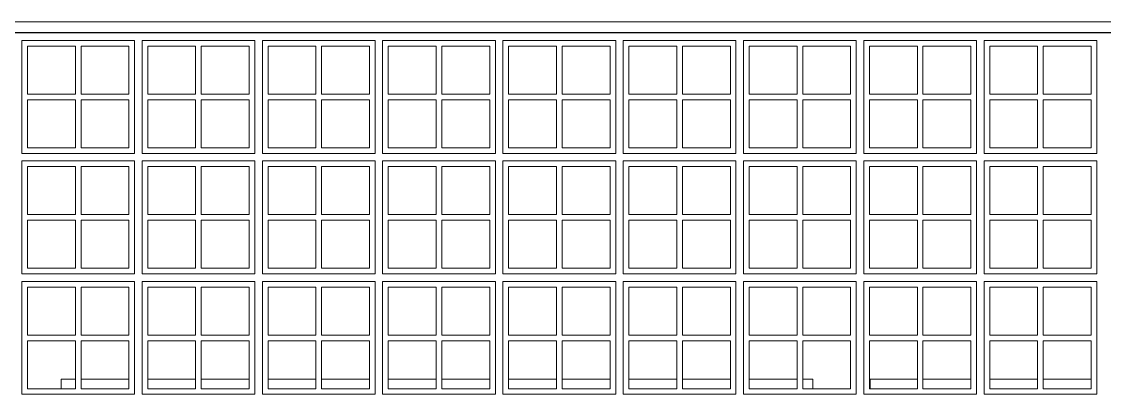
# Model space of a CAD drawing. Header units: metres. Extents: x -67.2 to -32.8, y -0.2 to 5.
# Drawn here: x -61.374 to -58.494, y 2.26 to 3.25 of the extents above; entities that cross this region are included whole.
import ezdxf

# ---------------------------------------------------------------- set-up
doc = ezdxf.new("R2010")
doc.units = ezdxf.units.M
doc.header["$MEASUREMENT"] = 0
for name, color, linetype, lineweight in [('Janelas Archicad_Caneta_No__241', 7, 'Continuous', 13), ('Janelas Archicad_Caneta_No__3', 7, 'Continuous', 25), ('Janelas Archicad_Caneta_No__43', 44, 'Continuous', 0), ('PAREDE CONSTRUIR_Caneta_No__241', 7, 'Continuous', 13)]:
    doc.layers.add(name, color=color, linetype=linetype, lineweight=lineweight)

msp = doc.modelspace()

# ---------------------------------------------------------------- linework, layer by layer
at = {"layer": 'Janelas Archicad_Caneta_No__241', "color": 7, "linetype": 'Continuous', "lineweight": 13}
for p, q in [((-61.2693, 2.275), (-61.2693, 2.3)), ((-61.2693, 2.3), (-61.2315, 2.3)), ((-61.2165, 2.3), (-61.089, 2.3)), ((-61.039, 2.3), (-60.9115, 2.3)), ((-60.8965, 2.3), (-60.769, 2.3)), ((-60.719, 2.3), (-60.5915, 2.3)), ((-60.5765, 2.3), (-60.449, 2.3)), ((-60.399, 2.3), (-60.2715, 2.3)), ((-60.2565, 2.3), (-60.129, 2.3)), ((-60.079, 2.3), (-59.9515, 2.3)), ((-59.9365, 2.3), (-59.809, 2.3)), ((-59.759, 2.3), (-59.6315, 2.3)), ((-59.6165, 2.3), (-59.489, 2.3)), ((-59.439, 2.3), (-59.3115, 2.3)), ((-59.2965, 2.3), (-59.2693, 2.3)), ((-59.2693, 2.3), (-59.2693, 2.275)), ((-59.1169, 2.275), (-59.1169, 2.3)), ((-59.1169, 2.3), (-58.9915, 2.3)), ((-58.9765, 2.3), (-58.849, 2.3)), ((-58.799, 2.3), (-58.6715, 2.3)), ((-58.6565, 2.3), (-58.529, 2.3))]:
    msp.add_line(p, q, dxfattribs=at)
at = {"layer": 'Janelas Archicad_Caneta_No__3', "color": 7, "linetype": 'Continuous', "lineweight": 25}
msp.add_line((-56.574, 3.22), (-66.514, 3.22), dxfattribs=at)
at = {"layer": 'Janelas Archicad_Caneta_No__43', "color": 44, "linetype": 'Continuous', "lineweight": 0}
for p, q in [((-61.074, 3.2), (-61.374, 3.2)), ((-61.374, 3.2), (-61.374, 2.9)), ((-61.074, 2.9), (-61.074, 3.2)), ((-60.754, 3.2), (-61.054, 3.2)), ((-61.054, 3.2), (-61.054, 2.9)), ((-60.754, 2.9), (-60.754, 3.2)), ((-60.434, 3.2), (-60.734, 3.2)), ((-60.734, 3.2), (-60.734, 2.9)), ((-60.434, 2.9), (-60.434, 3.2)), ((-60.114, 3.2), (-60.414, 3.2)), ((-60.414, 3.2), (-60.414, 2.9)), ((-60.114, 2.9), (-60.114, 3.2)), ((-59.794, 3.2), (-60.094, 3.2)), ((-60.094, 3.2), (-60.094, 2.9)), ((-59.794, 2.9), (-59.794, 3.2)), ((-59.474, 3.2), (-59.774, 3.2)), ((-59.774, 3.2), (-59.774, 2.9)), ((-59.474, 2.9), (-59.474, 3.2)), ((-59.154, 3.2), (-59.454, 3.2)), ((-59.454, 3.2), (-59.454, 2.9)), ((-59.154, 2.9), (-59.154, 3.2)), ((-58.834, 3.2), (-59.134, 3.2)), ((-59.134, 3.2), (-59.134, 2.9)), ((-58.834, 2.9), (-58.834, 3.2)), ((-58.514, 3.2), (-58.814, 3.2)), ((-58.814, 3.2), (-58.814, 2.9)), ((-58.514, 2.9), (-58.514, 3.2)), ((-61.359, 3.0575), (-61.359, 3.185)), ((-61.359, 3.185), (-61.2315, 3.185)), ((-61.2315, 3.185), (-61.2315, 3.0575)), ((-61.2165, 3.0575), (-61.2165, 3.185)), ((-61.2165, 3.185), (-61.089, 3.185)), ((-61.089, 3.185), (-61.089, 3.0575)), ((-61.039, 3.0575), (-61.039, 3.185)), ((-61.039, 3.185), (-60.9115, 3.185)), ((-60.9115, 3.185), (-60.9115, 3.0575)), ((-60.8965, 3.0575), (-60.8965, 3.185)), ((-60.8965, 3.185), (-60.769, 3.185)), ((-60.769, 3.185), (-60.769, 3.0575)), ((-60.719, 3.0575), (-60.719, 3.185)), ((-60.719, 3.185), (-60.5915, 3.185)), ((-60.5915, 3.185), (-60.5915, 3.0575)), ((-60.5765, 3.0575), (-60.5765, 3.185)), ((-60.5765, 3.185), (-60.449, 3.185)), ((-60.449, 3.185), (-60.449, 3.0575)), ((-60.399, 3.0575), (-60.399, 3.185)), ((-60.399, 3.185), (-60.2715, 3.185)), ((-60.2715, 3.185), (-60.2715, 3.0575)), ((-60.2565, 3.0575), (-60.2565, 3.185)), ((-60.2565, 3.185), (-60.129, 3.185)), ((-60.129, 3.185), (-60.129, 3.0575)), ((-60.079, 3.0575), (-60.079, 3.185)), ((-60.079, 3.185), (-59.9515, 3.185)), ((-59.9515, 3.185), (-59.9515, 3.0575)), ((-59.9365, 3.0575), (-59.9365, 3.185)), ((-59.9365, 3.185), (-59.809, 3.185)), ((-59.809, 3.185), (-59.809, 3.0575)), ((-59.759, 3.0575), (-59.759, 3.185)), ((-59.759, 3.185), (-59.6315, 3.185)), ((-59.6315, 3.185), (-59.6315, 3.0575)), ((-59.6165, 3.0575), (-59.6165, 3.185)), ((-59.6165, 3.185), (-59.489, 3.185)), ((-59.489, 3.185), (-59.489, 3.0575)), ((-59.439, 3.0575), (-59.439, 3.185)), ((-59.439, 3.185), (-59.3115, 3.185)), ((-59.3115, 3.185), (-59.3115, 3.0575)), ((-59.2965, 3.0575), (-59.2965, 3.185)), ((-59.2965, 3.185), (-59.169, 3.185)), ((-59.169, 3.185), (-59.169, 3.0575)), ((-59.119, 3.0575), (-59.119, 3.185)), ((-59.119, 3.185), (-58.9915, 3.185)), ((-58.9915, 3.185), (-58.9915, 3.0575)), ((-58.9765, 3.0575), (-58.9765, 3.185)), ((-58.9765, 3.185), (-58.849, 3.185)), ((-58.849, 3.185), (-58.849, 3.0575)), ((-58.799, 3.0575), (-58.799, 3.185)), ((-58.799, 3.185), (-58.6715, 3.185)), ((-58.6715, 3.185), (-58.6715, 3.0575)), ((-58.6565, 3.0575), (-58.6565, 3.185)), ((-58.6565, 3.185), (-58.529, 3.185)), ((-58.529, 3.185), (-58.529, 3.0575)), ((-61.2315, 3.0575), (-61.359, 3.0575)), ((-61.089, 3.0575), (-61.2165, 3.0575)), ((-60.9115, 3.0575), (-61.039, 3.0575)), ((-60.769, 3.0575), (-60.8965, 3.0575)), ((-60.5915, 3.0575), (-60.719, 3.0575)), ((-60.449, 3.0575), (-60.5765, 3.0575)), ((-60.2715, 3.0575), (-60.399, 3.0575)), ((-60.129, 3.0575), (-60.2565, 3.0575)), ((-59.9515, 3.0575), (-60.079, 3.0575)), ((-59.809, 3.0575), (-59.9365, 3.0575)), ((-59.6315, 3.0575), (-59.759, 3.0575)), ((-59.489, 3.0575), (-59.6165, 3.0575)), ((-59.3115, 3.0575), (-59.439, 3.0575)), ((-59.169, 3.0575), (-59.2965, 3.0575)), ((-58.9915, 3.0575), (-59.119, 3.0575)), ((-58.849, 3.0575), (-58.9765, 3.0575)), ((-58.6715, 3.0575), (-58.799, 3.0575)), ((-58.529, 3.0575), (-58.6565, 3.0575)), ((-61.359, 2.915), (-61.359, 3.0425)), ((-61.359, 3.0425), (-61.2315, 3.0425)), ((-61.2315, 3.0425), (-61.2315, 2.915)), ((-61.2165, 2.915), (-61.2165, 3.0425)), ((-61.2165, 3.0425), (-61.089, 3.0425)), ((-61.089, 3.0425), (-61.089, 2.915)), ((-61.039, 2.915), (-61.039, 3.0425)), ((-61.039, 3.0425), (-60.9115, 3.0425)), ((-60.9115, 3.0425), (-60.9115, 2.915)), ((-60.8965, 2.915), (-60.8965, 3.0425)), ((-60.8965, 3.0425), (-60.769, 3.0425)), ((-60.769, 3.0425), (-60.769, 2.915)), ((-60.719, 2.915), (-60.719, 3.0425)), ((-60.719, 3.0425), (-60.5915, 3.0425)), ((-60.5915, 3.0425), (-60.5915, 2.915)), ((-60.5765, 2.915), (-60.5765, 3.0425)), ((-60.5765, 3.0425), (-60.449, 3.0425)), ((-60.449, 3.0425), (-60.449, 2.915)), ((-60.399, 2.915), (-60.399, 3.0425)), ((-60.399, 3.0425), (-60.2715, 3.0425)), ((-60.2715, 3.0425), (-60.2715, 2.915)), ((-60.2565, 2.915), (-60.2565, 3.0425)), ((-60.2565, 3.0425), (-60.129, 3.0425)), ((-60.129, 3.0425), (-60.129, 2.915)), ((-60.079, 2.915), (-60.079, 3.0425)), ((-60.079, 3.0425), (-59.9515, 3.0425)), ((-59.9515, 3.0425), (-59.9515, 2.915)), ((-59.9365, 2.915), (-59.9365, 3.0425)), ((-59.9365, 3.0425), (-59.809, 3.0425)), ((-59.809, 3.0425), (-59.809, 2.915)), ((-59.759, 2.915), (-59.759, 3.0425)), ((-59.759, 3.0425), (-59.6315, 3.0425)), ((-59.6315, 3.0425), (-59.6315, 2.915)), ((-59.6165, 2.915), (-59.6165, 3.0425)), ((-59.6165, 3.0425), (-59.489, 3.0425)), ((-59.489, 3.0425), (-59.489, 2.915)), ((-59.439, 2.915), (-59.439, 3.0425)), ((-59.439, 3.0425), (-59.3115, 3.0425)), ((-59.3115, 3.0425), (-59.3115, 2.915)), ((-59.2965, 2.915), (-59.2965, 3.0425)), ((-59.2965, 3.0425), (-59.169, 3.0425)), ((-59.169, 3.0425), (-59.169, 2.915)), ((-59.119, 2.915), (-59.119, 3.0425)), ((-59.119, 3.0425), (-58.9915, 3.0425)), ((-58.9915, 3.0425), (-58.9915, 2.915)), ((-58.9765, 2.915), (-58.9765, 3.0425)), ((-58.9765, 3.0425), (-58.849, 3.0425)), ((-58.849, 3.0425), (-58.849, 2.915)), ((-58.799, 2.915), (-58.799, 3.0425)), ((-58.799, 3.0425), (-58.6715, 3.0425)), ((-58.6715, 3.0425), (-58.6715, 2.915)), ((-58.6565, 2.915), (-58.6565, 3.0425)), ((-58.6565, 3.0425), (-58.529, 3.0425)), ((-58.529, 3.0425), (-58.529, 2.915)), ((-61.2315, 2.915), (-61.359, 2.915)), ((-61.089, 2.915), (-61.2165, 2.915)), ((-60.9115, 2.915), (-61.039, 2.915)), ((-60.769, 2.915), (-60.8965, 2.915)), ((-60.5915, 2.915), (-60.719, 2.915)), ((-60.449, 2.915), (-60.5765, 2.915)), ((-60.2715, 2.915), (-60.399, 2.915)), ((-60.129, 2.915), (-60.2565, 2.915)), ((-59.9515, 2.915), (-60.079, 2.915)), ((-59.809, 2.915), (-59.9365, 2.915)), ((-59.6315, 2.915), (-59.759, 2.915)), ((-59.489, 2.915), (-59.6165, 2.915)), ((-59.3115, 2.915), (-59.439, 2.915)), ((-59.169, 2.915), (-59.2965, 2.915)), ((-58.9915, 2.915), (-59.119, 2.915)), ((-58.849, 2.915), (-58.9765, 2.915)), ((-58.6715, 2.915), (-58.799, 2.915)), ((-58.529, 2.915), (-58.6565, 2.915)), ((-61.374, 2.9), (-61.074, 2.9)), ((-61.054, 2.9), (-60.754, 2.9)), ((-60.734, 2.9), (-60.434, 2.9)), ((-60.414, 2.9), (-60.114, 2.9)), ((-60.094, 2.9), (-59.794, 2.9)), ((-59.774, 2.9), (-59.474, 2.9)), ((-59.454, 2.9), (-59.154, 2.9)), ((-59.134, 2.9), (-58.834, 2.9)), ((-58.814, 2.9), (-58.514, 2.9)), ((-61.074, 2.88), (-61.374, 2.88)), ((-61.374, 2.88), (-61.374, 2.58)), ((-61.359, 2.7375), (-61.359, 2.865)), ((-61.359, 2.865), (-61.2315, 2.865)), ((-61.2315, 2.865), (-61.2315, 2.7375)), ((-61.2165, 2.7375), (-61.2165, 2.865)), ((-61.2165, 2.865), (-61.089, 2.865)), ((-61.089, 2.865), (-61.089, 2.7375)), ((-61.074, 2.58), (-61.074, 2.88)), ((-60.754, 2.88), (-61.054, 2.88)), ((-61.054, 2.88), (-61.054, 2.58)), ((-61.039, 2.7375), (-61.039, 2.865)), ((-61.039, 2.865), (-60.9115, 2.865)), ((-60.9115, 2.865), (-60.9115, 2.7375)), ((-60.8965, 2.7375), (-60.8965, 2.865)), ((-60.8965, 2.865), (-60.769, 2.865)), ((-60.769, 2.865), (-60.769, 2.7375)), ((-60.754, 2.58), (-60.754, 2.88)), ((-60.434, 2.88), (-60.734, 2.88)), ((-60.734, 2.88), (-60.734, 2.58)), ((-60.719, 2.7375), (-60.719, 2.865)), ((-60.719, 2.865), (-60.5915, 2.865)), ((-60.5915, 2.865), (-60.5915, 2.7375)), ((-60.5765, 2.7375), (-60.5765, 2.865)), ((-60.5765, 2.865), (-60.449, 2.865)), ((-60.449, 2.865), (-60.449, 2.7375)), ((-60.434, 2.58), (-60.434, 2.88)), ((-60.114, 2.88), (-60.414, 2.88)), ((-60.414, 2.88), (-60.414, 2.58)), ((-60.399, 2.7375), (-60.399, 2.865)), ((-60.399, 2.865), (-60.2715, 2.865)), ((-60.2715, 2.865), (-60.2715, 2.7375)), ((-60.2565, 2.7375), (-60.2565, 2.865)), ((-60.2565, 2.865), (-60.129, 2.865)), ((-60.129, 2.865), (-60.129, 2.7375)), ((-60.114, 2.58), (-60.114, 2.88)), ((-59.794, 2.88), (-60.094, 2.88)), ((-60.094, 2.88), (-60.094, 2.58)), ((-60.079, 2.7375), (-60.079, 2.865)), ((-60.079, 2.865), (-59.9515, 2.865)), ((-59.9515, 2.865), (-59.9515, 2.7375)), ((-59.9365, 2.7375), (-59.9365, 2.865)), ((-59.9365, 2.865), (-59.809, 2.865)), ((-59.809, 2.865), (-59.809, 2.7375)), ((-59.794, 2.58), (-59.794, 2.88)), ((-59.474, 2.88), (-59.774, 2.88)), ((-59.774, 2.88), (-59.774, 2.58)), ((-59.759, 2.7375), (-59.759, 2.865)), ((-59.759, 2.865), (-59.6315, 2.865)), ((-59.6315, 2.865), (-59.6315, 2.7375)), ((-59.6165, 2.7375), (-59.6165, 2.865)), ((-59.6165, 2.865), (-59.489, 2.865)), ((-59.489, 2.865), (-59.489, 2.7375)), ((-59.474, 2.58), (-59.474, 2.88)), ((-59.154, 2.88), (-59.454, 2.88)), ((-59.454, 2.88), (-59.454, 2.58)), ((-59.439, 2.7375), (-59.439, 2.865)), ((-59.439, 2.865), (-59.3115, 2.865)), ((-59.3115, 2.865), (-59.3115, 2.7375)), ((-59.2965, 2.7375), (-59.2965, 2.865)), ((-59.2965, 2.865), (-59.169, 2.865)), ((-59.169, 2.865), (-59.169, 2.7375)), ((-59.154, 2.58), (-59.154, 2.88)), ((-58.834, 2.88), (-59.134, 2.88)), ((-59.134, 2.88), (-59.134, 2.58)), ((-59.119, 2.7375), (-59.119, 2.865)), ((-59.119, 2.865), (-58.9915, 2.865)), ((-58.9915, 2.865), (-58.9915, 2.7375)), ((-58.9765, 2.7375), (-58.9765, 2.865)), ((-58.9765, 2.865), (-58.849, 2.865)), ((-58.849, 2.865), (-58.849, 2.7375)), ((-58.834, 2.58), (-58.834, 2.88)), ((-58.514, 2.88), (-58.814, 2.88)), ((-58.814, 2.88), (-58.814, 2.58)), ((-58.799, 2.7375), (-58.799, 2.865)), ((-58.799, 2.865), (-58.6715, 2.865)), ((-58.6715, 2.865), (-58.6715, 2.7375)), ((-58.6565, 2.7375), (-58.6565, 2.865)), ((-58.6565, 2.865), (-58.529, 2.865)), ((-58.529, 2.865), (-58.529, 2.7375)), ((-58.514, 2.58), (-58.514, 2.88)), ((-61.2315, 2.7375), (-61.359, 2.7375)), ((-61.089, 2.7375), (-61.2165, 2.7375)), ((-60.9115, 2.7375), (-61.039, 2.7375)), ((-60.769, 2.7375), (-60.8965, 2.7375)), ((-60.5915, 2.7375), (-60.719, 2.7375)), ((-60.449, 2.7375), (-60.5765, 2.7375)), ((-60.2715, 2.7375), (-60.399, 2.7375)), ((-60.129, 2.7375), (-60.2565, 2.7375)), ((-59.9515, 2.7375), (-60.079, 2.7375)), ((-59.809, 2.7375), (-59.9365, 2.7375)), ((-59.6315, 2.7375), (-59.759, 2.7375)), ((-59.489, 2.7375), (-59.6165, 2.7375)), ((-59.3115, 2.7375), (-59.439, 2.7375)), ((-59.169, 2.7375), (-59.2965, 2.7375)), ((-58.9915, 2.7375), (-59.119, 2.7375)), ((-58.849, 2.7375), (-58.9765, 2.7375)), ((-58.6715, 2.7375), (-58.799, 2.7375)), ((-58.529, 2.7375), (-58.6565, 2.7375)), ((-61.359, 2.595), (-61.359, 2.7225)), ((-61.359, 2.7225), (-61.2315, 2.7225)), ((-61.2315, 2.7225), (-61.2315, 2.595)), ((-61.2165, 2.595), (-61.2165, 2.7225)), ((-61.2165, 2.7225), (-61.089, 2.7225)), ((-61.089, 2.7225), (-61.089, 2.595)), ((-61.039, 2.595), (-61.039, 2.7225)), ((-61.039, 2.7225), (-60.9115, 2.7225)), ((-60.9115, 2.7225), (-60.9115, 2.595)), ((-60.8965, 2.595), (-60.8965, 2.7225)), ((-60.8965, 2.7225), (-60.769, 2.7225)), ((-60.769, 2.7225), (-60.769, 2.595)), ((-60.719, 2.595), (-60.719, 2.7225)), ((-60.719, 2.7225), (-60.5915, 2.7225)), ((-60.5915, 2.7225), (-60.5915, 2.595)), ((-60.5765, 2.595), (-60.5765, 2.7225)), ((-60.5765, 2.7225), (-60.449, 2.7225)), ((-60.449, 2.7225), (-60.449, 2.595)), ((-60.399, 2.595), (-60.399, 2.7225)), ((-60.399, 2.7225), (-60.2715, 2.7225)), ((-60.2715, 2.7225), (-60.2715, 2.595)), ((-60.2565, 2.595), (-60.2565, 2.7225)), ((-60.2565, 2.7225), (-60.129, 2.7225)), ((-60.129, 2.7225), (-60.129, 2.595)), ((-60.079, 2.595), (-60.079, 2.7225)), ((-60.079, 2.7225), (-59.9515, 2.7225)), ((-59.9515, 2.7225), (-59.9515, 2.595)), ((-59.9365, 2.595), (-59.9365, 2.7225)), ((-59.9365, 2.7225), (-59.809, 2.7225)), ((-59.809, 2.7225), (-59.809, 2.595)), ((-59.759, 2.595), (-59.759, 2.7225)), ((-59.759, 2.7225), (-59.6315, 2.7225)), ((-59.6315, 2.7225), (-59.6315, 2.595)), ((-59.6165, 2.595), (-59.6165, 2.7225)), ((-59.6165, 2.7225), (-59.489, 2.7225)), ((-59.489, 2.7225), (-59.489, 2.595)), ((-59.439, 2.595), (-59.439, 2.7225)), ((-59.439, 2.7225), (-59.3115, 2.7225)), ((-59.3115, 2.7225), (-59.3115, 2.595)), ((-59.2965, 2.595), (-59.2965, 2.7225)), ((-59.2965, 2.7225), (-59.169, 2.7225)), ((-59.169, 2.7225), (-59.169, 2.595)), ((-59.119, 2.595), (-59.119, 2.7225)), ((-59.119, 2.7225), (-58.9915, 2.7225)), ((-58.9915, 2.7225), (-58.9915, 2.595)), ((-58.9765, 2.595), (-58.9765, 2.7225)), ((-58.9765, 2.7225), (-58.849, 2.7225)), ((-58.849, 2.7225), (-58.849, 2.595)), ((-58.799, 2.595), (-58.799, 2.7225)), ((-58.799, 2.7225), (-58.6715, 2.7225)), ((-58.6715, 2.7225), (-58.6715, 2.595)), ((-58.6565, 2.595), (-58.6565, 2.7225)), ((-58.6565, 2.7225), (-58.529, 2.7225)), ((-58.529, 2.7225), (-58.529, 2.595)), ((-61.2315, 2.595), (-61.359, 2.595)), ((-61.089, 2.595), (-61.2165, 2.595)), ((-60.9115, 2.595), (-61.039, 2.595)), ((-60.769, 2.595), (-60.8965, 2.595)), ((-60.5915, 2.595), (-60.719, 2.595)), ((-60.449, 2.595), (-60.5765, 2.595)), ((-60.2715, 2.595), (-60.399, 2.595)), ((-60.129, 2.595), (-60.2565, 2.595)), ((-59.9515, 2.595), (-60.079, 2.595)), ((-59.809, 2.595), (-59.9365, 2.595)), ((-59.6315, 2.595), (-59.759, 2.595)), ((-59.489, 2.595), (-59.6165, 2.595)), ((-59.3115, 2.595), (-59.439, 2.595)), ((-59.169, 2.595), (-59.2965, 2.595)), ((-58.9915, 2.595), (-59.119, 2.595)), ((-58.849, 2.595), (-58.9765, 2.595)), ((-58.6715, 2.595), (-58.799, 2.595)), ((-58.529, 2.595), (-58.6565, 2.595)), ((-61.374, 2.58), (-61.074, 2.58)), ((-61.054, 2.58), (-60.754, 2.58)), ((-60.734, 2.58), (-60.434, 2.58)), ((-60.414, 2.58), (-60.114, 2.58)), ((-60.094, 2.58), (-59.794, 2.58)), ((-59.774, 2.58), (-59.474, 2.58)), ((-59.454, 2.58), (-59.154, 2.58)), ((-59.134, 2.58), (-58.834, 2.58)), ((-58.814, 2.58), (-58.514, 2.58)), ((-61.074, 2.56), (-61.374, 2.56)), ((-61.374, 2.56), (-61.374, 2.26)), ((-61.359, 2.4175), (-61.359, 2.545)), ((-61.359, 2.545), (-61.2315, 2.545)), ((-61.2315, 2.545), (-61.2315, 2.4175)), ((-61.2165, 2.4175), (-61.2165, 2.545)), ((-61.2165, 2.545), (-61.089, 2.545)), ((-61.089, 2.545), (-61.089, 2.4175)), ((-61.074, 2.26), (-61.074, 2.56)), ((-60.754, 2.56), (-61.054, 2.56)), ((-61.054, 2.56), (-61.054, 2.26)), ((-61.039, 2.4175), (-61.039, 2.545)), ((-61.039, 2.545), (-60.9115, 2.545)), ((-60.9115, 2.545), (-60.9115, 2.4175)), ((-60.8965, 2.4175), (-60.8965, 2.545)), ((-60.8965, 2.545), (-60.769, 2.545)), ((-60.769, 2.545), (-60.769, 2.4175)), ((-60.754, 2.26), (-60.754, 2.56)), ((-60.434, 2.56), (-60.734, 2.56)), ((-60.734, 2.56), (-60.734, 2.26)), ((-60.719, 2.4175), (-60.719, 2.545)), ((-60.719, 2.545), (-60.5915, 2.545)), ((-60.5915, 2.545), (-60.5915, 2.4175)), ((-60.5765, 2.4175), (-60.5765, 2.545)), ((-60.5765, 2.545), (-60.449, 2.545)), ((-60.449, 2.545), (-60.449, 2.4175)), ((-60.434, 2.26), (-60.434, 2.56)), ((-60.114, 2.56), (-60.414, 2.56)), ((-60.414, 2.56), (-60.414, 2.26)), ((-60.399, 2.4175), (-60.399, 2.545)), ((-60.399, 2.545), (-60.2715, 2.545)), ((-60.2715, 2.545), (-60.2715, 2.4175)), ((-60.2565, 2.4175), (-60.2565, 2.545)), ((-60.2565, 2.545), (-60.129, 2.545)), ((-60.129, 2.545), (-60.129, 2.4175)), ((-60.114, 2.26), (-60.114, 2.56)), ((-59.794, 2.56), (-60.094, 2.56)), ((-60.094, 2.56), (-60.094, 2.26)), ((-60.079, 2.4175), (-60.079, 2.545)), ((-60.079, 2.545), (-59.9515, 2.545)), ((-59.9515, 2.545), (-59.9515, 2.4175)), ((-59.9365, 2.4175), (-59.9365, 2.545)), ((-59.9365, 2.545), (-59.809, 2.545)), ((-59.809, 2.545), (-59.809, 2.4175)), ((-59.794, 2.26), (-59.794, 2.56)), ((-59.474, 2.56), (-59.774, 2.56)), ((-59.774, 2.56), (-59.774, 2.26)), ((-59.759, 2.4175), (-59.759, 2.545)), ((-59.759, 2.545), (-59.6315, 2.545)), ((-59.6315, 2.545), (-59.6315, 2.4175)), ((-59.6165, 2.4175), (-59.6165, 2.545)), ((-59.6165, 2.545), (-59.489, 2.545)), ((-59.489, 2.545), (-59.489, 2.4175)), ((-59.474, 2.26), (-59.474, 2.56)), ((-59.154, 2.56), (-59.454, 2.56)), ((-59.454, 2.56), (-59.454, 2.26)), ((-59.439, 2.4175), (-59.439, 2.545)), ((-59.439, 2.545), (-59.3115, 2.545)), ((-59.3115, 2.545), (-59.3115, 2.4175)), ((-59.2965, 2.4175), (-59.2965, 2.545)), ((-59.2965, 2.545), (-59.169, 2.545)), ((-59.169, 2.545), (-59.169, 2.4175)), ((-59.154, 2.26), (-59.154, 2.56)), ((-58.834, 2.56), (-59.134, 2.56)), ((-59.134, 2.56), (-59.134, 2.26)), ((-59.119, 2.4175), (-59.119, 2.545)), ((-59.119, 2.545), (-58.9915, 2.545)), ((-58.9915, 2.545), (-58.9915, 2.4175)), ((-58.9765, 2.4175), (-58.9765, 2.545)), ((-58.9765, 2.545), (-58.849, 2.545)), ((-58.849, 2.545), (-58.849, 2.4175)), ((-58.834, 2.26), (-58.834, 2.56)), ((-58.514, 2.56), (-58.814, 2.56)), ((-58.814, 2.56), (-58.814, 2.26)), ((-58.799, 2.4175), (-58.799, 2.545)), ((-58.799, 2.545), (-58.6715, 2.545)), ((-58.6715, 2.545), (-58.6715, 2.4175)), ((-58.6565, 2.4175), (-58.6565, 2.545)), ((-58.6565, 2.545), (-58.529, 2.545)), ((-58.529, 2.545), (-58.529, 2.4175)), ((-58.514, 2.26), (-58.514, 2.56)), ((-61.2315, 2.4175), (-61.359, 2.4175)), ((-61.359, 2.275), (-61.359, 2.4025)), ((-61.359, 2.4025), (-61.2315, 2.4025)), ((-61.2315, 2.4025), (-61.2315, 2.275)), ((-61.089, 2.4175), (-61.2165, 2.4175)), ((-61.2165, 2.275), (-61.2165, 2.4025)), ((-61.2165, 2.4025), (-61.089, 2.4025)), ((-61.089, 2.4025), (-61.089, 2.275)), ((-60.9115, 2.4175), (-61.039, 2.4175)), ((-61.039, 2.275), (-61.039, 2.4025)), ((-61.039, 2.4025), (-60.9115, 2.4025)), ((-60.9115, 2.4025), (-60.9115, 2.275)), ((-60.769, 2.4175), (-60.8965, 2.4175)), ((-60.8965, 2.275), (-60.8965, 2.4025)), ((-60.8965, 2.4025), (-60.769, 2.4025)), ((-60.769, 2.4025), (-60.769, 2.275)), ((-60.5915, 2.4175), (-60.719, 2.4175)), ((-60.719, 2.275), (-60.719, 2.4025)), ((-60.719, 2.4025), (-60.5915, 2.4025)), ((-60.5915, 2.4025), (-60.5915, 2.275)), ((-60.449, 2.4175), (-60.5765, 2.4175)), ((-60.5765, 2.275), (-60.5765, 2.4025)), ((-60.5765, 2.4025), (-60.449, 2.4025)), ((-60.449, 2.4025), (-60.449, 2.275)), ((-60.2715, 2.4175), (-60.399, 2.4175)), ((-60.399, 2.275), (-60.399, 2.4025)), ((-60.399, 2.4025), (-60.2715, 2.4025)), ((-60.2715, 2.4025), (-60.2715, 2.275)), ((-60.129, 2.4175), (-60.2565, 2.4175)), ((-60.2565, 2.275), (-60.2565, 2.4025)), ((-60.2565, 2.4025), (-60.129, 2.4025)), ((-60.129, 2.4025), (-60.129, 2.275)), ((-59.9515, 2.4175), (-60.079, 2.4175)), ((-60.079, 2.275), (-60.079, 2.4025)), ((-60.079, 2.4025), (-59.9515, 2.4025)), ((-59.9515, 2.4025), (-59.9515, 2.275)), ((-59.809, 2.4175), (-59.9365, 2.4175)), ((-59.9365, 2.275), (-59.9365, 2.4025)), ((-59.9365, 2.4025), (-59.809, 2.4025)), ((-59.809, 2.4025), (-59.809, 2.275)), ((-59.6315, 2.4175), (-59.759, 2.4175)), ((-59.759, 2.275), (-59.759, 2.4025)), ((-59.759, 2.4025), (-59.6315, 2.4025)), ((-59.6315, 2.4025), (-59.6315, 2.275)), ((-59.489, 2.4175), (-59.6165, 2.4175)), ((-59.6165, 2.275), (-59.6165, 2.4025)), ((-59.6165, 2.4025), (-59.489, 2.4025)), ((-59.489, 2.4025), (-59.489, 2.275)), ((-59.3115, 2.4175), (-59.439, 2.4175)), ((-59.439, 2.275), (-59.439, 2.4025)), ((-59.439, 2.4025), (-59.3115, 2.4025)), ((-59.3115, 2.4025), (-59.3115, 2.275)), ((-59.169, 2.4175), (-59.2965, 2.4175)), ((-59.2965, 2.275), (-59.2965, 2.4025)), ((-59.2965, 2.4025), (-59.169, 2.4025)), ((-59.169, 2.4025), (-59.169, 2.275)), ((-58.9915, 2.4175), (-59.119, 2.4175)), ((-59.119, 2.275), (-59.119, 2.4025)), ((-59.119, 2.4025), (-58.9915, 2.4025)), ((-58.9915, 2.4025), (-58.9915, 2.275)), ((-58.849, 2.4175), (-58.9765, 2.4175)), ((-58.9765, 2.275), (-58.9765, 2.4025)), ((-58.9765, 2.4025), (-58.849, 2.4025)), ((-58.849, 2.4025), (-58.849, 2.275)), ((-58.6715, 2.4175), (-58.799, 2.4175)), ((-58.799, 2.275), (-58.799, 2.4025)), ((-58.799, 2.4025), (-58.6715, 2.4025)), ((-58.6715, 2.4025), (-58.6715, 2.275)), ((-58.529, 2.4175), (-58.6565, 2.4175)), ((-58.6565, 2.275), (-58.6565, 2.4025)), ((-58.6565, 2.4025), (-58.529, 2.4025)), ((-58.529, 2.4025), (-58.529, 2.275)), ((-61.374, 2.26), (-61.074, 2.26)), ((-61.2315, 2.275), (-61.359, 2.275)), ((-61.089, 2.275), (-61.2165, 2.275)), ((-61.054, 2.26), (-60.754, 2.26)), ((-60.9115, 2.275), (-61.039, 2.275)), ((-60.769, 2.275), (-60.8965, 2.275)), ((-60.734, 2.26), (-60.434, 2.26)), ((-60.5915, 2.275), (-60.719, 2.275)), ((-60.449, 2.275), (-60.5765, 2.275)), ((-60.414, 2.26), (-60.114, 2.26)), ((-60.2715, 2.275), (-60.399, 2.275)), ((-60.129, 2.275), (-60.2565, 2.275)), ((-60.094, 2.26), (-59.794, 2.26)), ((-59.9515, 2.275), (-60.079, 2.275)), ((-59.809, 2.275), (-59.9365, 2.275)), ((-59.774, 2.26), (-59.474, 2.26)), ((-59.6315, 2.275), (-59.759, 2.275)), ((-59.489, 2.275), (-59.6165, 2.275)), ((-59.454, 2.26), (-59.154, 2.26)), ((-59.3115, 2.275), (-59.439, 2.275)), ((-59.169, 2.275), (-59.2965, 2.275)), ((-59.134, 2.26), (-58.834, 2.26)), ((-58.9915, 2.275), (-59.119, 2.275)), ((-58.849, 2.275), (-58.9765, 2.275)), ((-58.814, 2.26), (-58.514, 2.26)), ((-58.6715, 2.275), (-58.799, 2.275)), ((-58.529, 2.275), (-58.6565, 2.275))]:
    msp.add_line(p, q, dxfattribs=at)
at = {"layer": 'PAREDE CONSTRUIR_Caneta_No__241', "color": 7, "linetype": 'Continuous', "lineweight": 13}
msp.add_line((-56.414, 3.25), (-66.464, 3.25), dxfattribs=at)

doc.saveas('drawing.dxf')
